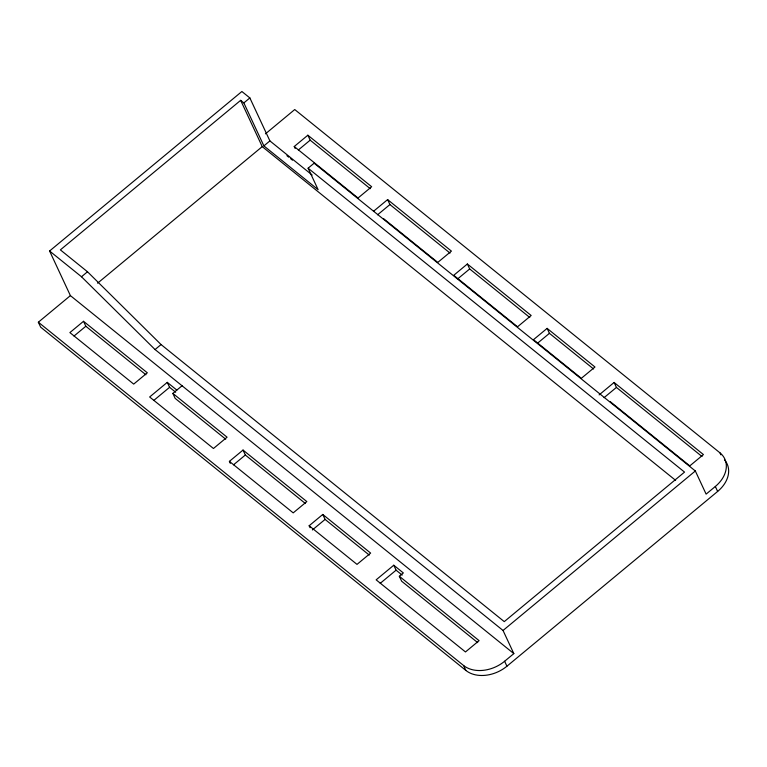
<?xml version="1.0" encoding="UTF-8"?>
<svg xmlns="http://www.w3.org/2000/svg" width="767" height="767" viewBox="0 0 767 767"><rect width="100%" height="100%" fill="white"/><g stroke="black" fill="none" stroke-linecap="round" stroke-linejoin="round"><path stroke-width="1.15" d="M70.401 295.621L38.35 322.207L463.594 665.516A30.488 22.291 -25 0 0 504.619 661.259L513.832 653.618L70.401 295.621L49.587 251.001L241.883 91.503L249.86 97.936L269.898 140.907L312.179 175.049M308.104 168.194L318.123 189.679L263.886 145.893L243.848 102.922L240.656 100.343L60.382 249.879L87.496 271.767L161.06 344.556L504.264 621.625L684.538 472.098L308.104 168.194L314.106 163.208L695.333 470.976L706.119 494.121L715.333 486.479A30.488 22.291 -25 0 0 719.983 452.856L294.739 109.547L265.44 133.851M243.848 102.922L249.86 97.936M49.587 251.001L81.494 276.753L87.496 271.767M97.601 283.186L262.237 146.622L240.656 100.343M263.886 145.893L269.898 140.907M83.517 321.296L69.893 332.59L133.698 384.104L147.322 372.8L83.517 321.296L85.827 326.253L145.931 374.775M294.24 146.516L307.855 135.213L371.659 186.726L358.036 198.02L294.24 146.516L295.161 148.491M74.025 336.042L85.827 326.253M298.363 149.968L310.165 140.169L307.855 135.213M81.494 276.753L155.049 349.541L161.06 344.556M176.841 390.087L167.273 382.359L149.651 396.98L213.456 448.494L227.07 437.19L172.843 393.404L182.057 385.763M373.51 211.299L387.613 199.602L451.418 251.106L437.794 262.41L383.558 218.624M153.726 400.479L169.584 387.316L167.273 382.359M377.585 214.798L389.924 204.559L387.613 199.602M229.4 461.37L243.024 450.066L306.829 501.58L293.205 512.874L229.4 461.37L230.33 463.354M467.362 263.992L453.748 275.286L517.543 326.8L531.167 315.496L467.362 263.992L469.672 268.949L529.776 317.471M233.532 464.821L245.335 455.023L243.024 450.066M457.87 278.737L469.672 268.949M309.159 525.75L322.773 514.456L370.634 553.084L357.01 564.387L309.159 525.75L310.079 527.734M547.12 328.372L533.496 339.676L581.348 378.304L594.971 367.01L547.12 328.372L549.431 333.338L593.6 368.994M312.38 529.959L325.093 519.412L322.773 514.456M537.629 343.127L549.431 333.338M393.778 565.221L376.146 579.842L465.473 651.95L479.097 640.656L399.339 576.266L403.346 572.949L393.778 565.221L396.088 570.178L402.176 575.097M599.132 394.89L614.108 382.465L703.435 454.572L689.811 465.876L610.062 401.486M380.221 583.332L396.088 570.178M604.089 397.651L616.419 387.421L614.108 382.465M513.832 653.618L503.037 630.474L695.333 470.976M38.35 322.207L40.661 327.164L465.914 670.473A30.488 22.291 -25 0 0 506.929 666.216L717.644 491.436A30.488 22.291 -25 0 0 724.479 459.893M310.165 140.169L370.269 188.692M389.924 204.559L450.028 253.081M616.419 387.421L702.026 456.528M286.916 155.682L288.775 157.187M290.635 158.692L292.505 160.188M262.237 146.622L675.612 480.353M155.049 349.541L503.037 630.474M169.584 387.316L175.681 392.234M225.709 439.184L175.154 398.37L172.843 393.404M245.335 455.023L305.439 503.555M325.093 519.412L369.263 555.078M477.697 642.621L401.649 581.223L399.339 576.266M719.983 452.856L720.913 454.841M715.333 486.479L717.644 491.436M504.619 661.259L506.929 666.216M463.594 665.516L465.914 670.473"/></g></svg>
